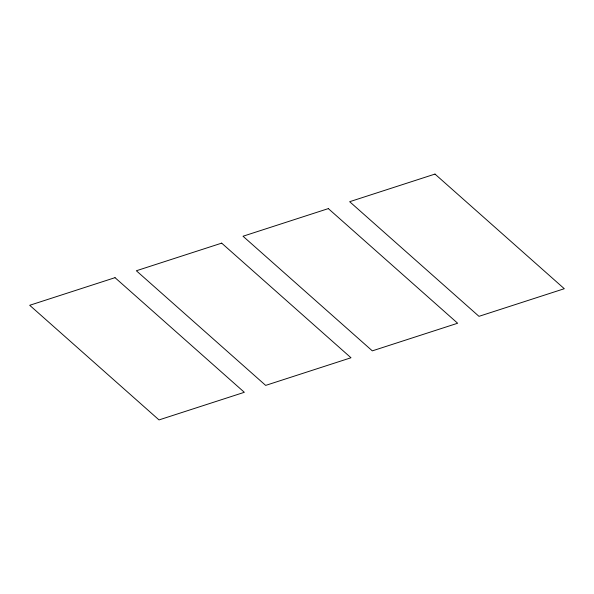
<?xml version="1.0" encoding="UTF-8"?>
<svg xmlns="http://www.w3.org/2000/svg" width="594" height="594" viewBox="0 0 594 594"><rect width="100%" height="100%" fill="white"/><g stroke="black" fill="none" stroke-linecap="round" stroke-linejoin="round"><path stroke-width="0.89" d="M115.021 277.665L29.7 305.286L159.014 419.921L244.334 392.3L115.021 277.665M221.681 243.139L136.353 270.76L265.667 385.395L350.987 357.766L221.681 243.139M328.334 208.605L243.013 236.234L372.319 350.861L457.647 323.24L328.334 208.605M434.986 174.079L349.666 201.7L478.979 316.335L564.3 288.714L434.986 174.079"/></g></svg>
